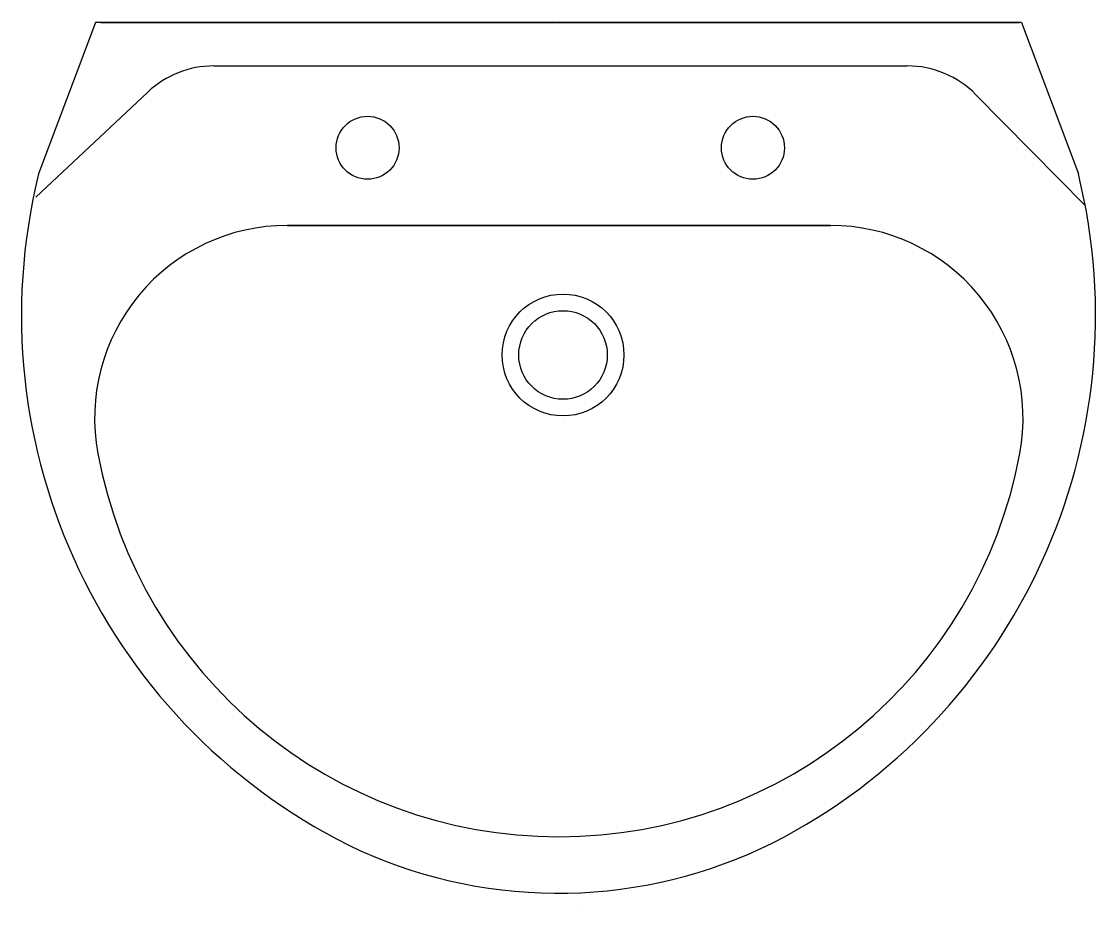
# Model space of a CAD drawing. Extents: x 49690 to 50248, y 17635 to 18094.
import ezdxf

# ---------------------------------------------------------------- set-up
doc = ezdxf.new("R2010")
doc.units = 0
doc.header["$LTSCALE"] = 20
doc.header["$MEASUREMENT"] = 0
doc.layers.get('0').update_dxf_attribs({"linetype": 'CONTINUOUS'})

msp = doc.modelspace()

# ---------------------------------------------------------------- linework, layer by layer
at = {"color": 2}
for p, q in [((49728.48, 18093.49), (49699.03, 18014.95)), ((50209.22, 18093.49), (49728.48, 18093.49)), ((49731.37, 18093.49), (50208.17, 18093.49)), ((50209.22, 18093.49), (50238.67, 18014.95))]:
    msp.add_line(p, q, dxfattribs=at)
at = {"color": 5}
for p, q in [((49789.92, 18070.95), (50149.89, 18070.95)), ((49755.71, 18057.41), (49697.66, 18002.93)), ((50185.51, 18056.03), (50242.36, 17998.31)), ((49828.09, 17988.24), (50109.99, 17988.24)), ((50109.99, 17988.24), (49828.09, 17988.24))]:
    msp.add_line(p, q, dxfattribs=at)
for centre, radius in [((49869.77, 18028.49), 16.34), ((50069.77, 18028.49), 16.34), ((49971.21, 17921.02), 22.98)]:
    msp.add_circle(centre, radius, dxfattribs=at)
at = {"color": 2}
msp.add_circle((49971.21, 17921.02), 31.61, dxfattribs=at)
at = {"color": 5}
for centre, radius, start, end in [((49789.92, 18020.95), 50, 90, 133.181), ((50149.89, 18020.95), 50, 44.5607, 90), ((49828.09, 17888.24), 100, 90, 190.5602), ((50109.99, 17888.24), 100, 349.4398, 90), ((49969.04, 17914.51), 243.38, 190.5602, 349.4398)]:
    msp.add_arc(centre, radius, start, end, dxfattribs=at)
at = {"color": 2}
for centre, radius, start, end in [((49997.28, 17941.55), 307.15, 166.1751, 244.7296), ((49940.42, 17941.55), 307.15, 297.0639, 13.8249), ((49968.69, 17892), 250.18, 245.8071, 296.4628), ((49997.28, 17941.55), 307.15, 266.589, 266.5936)]:
    msp.add_arc(centre, radius, start, end, dxfattribs=at)

# ---------------------------------------------------------------- texts
at = {"width": 0.8, "flags": 9}
for tag, s in [('YSIZE', '450'), ('XSIZE', '550')]:
    msp.add_attdef(tag, (49968.85, 18093.49), s, height=0.5, dxfattribs=at)

doc.saveas('drawing.dxf')
